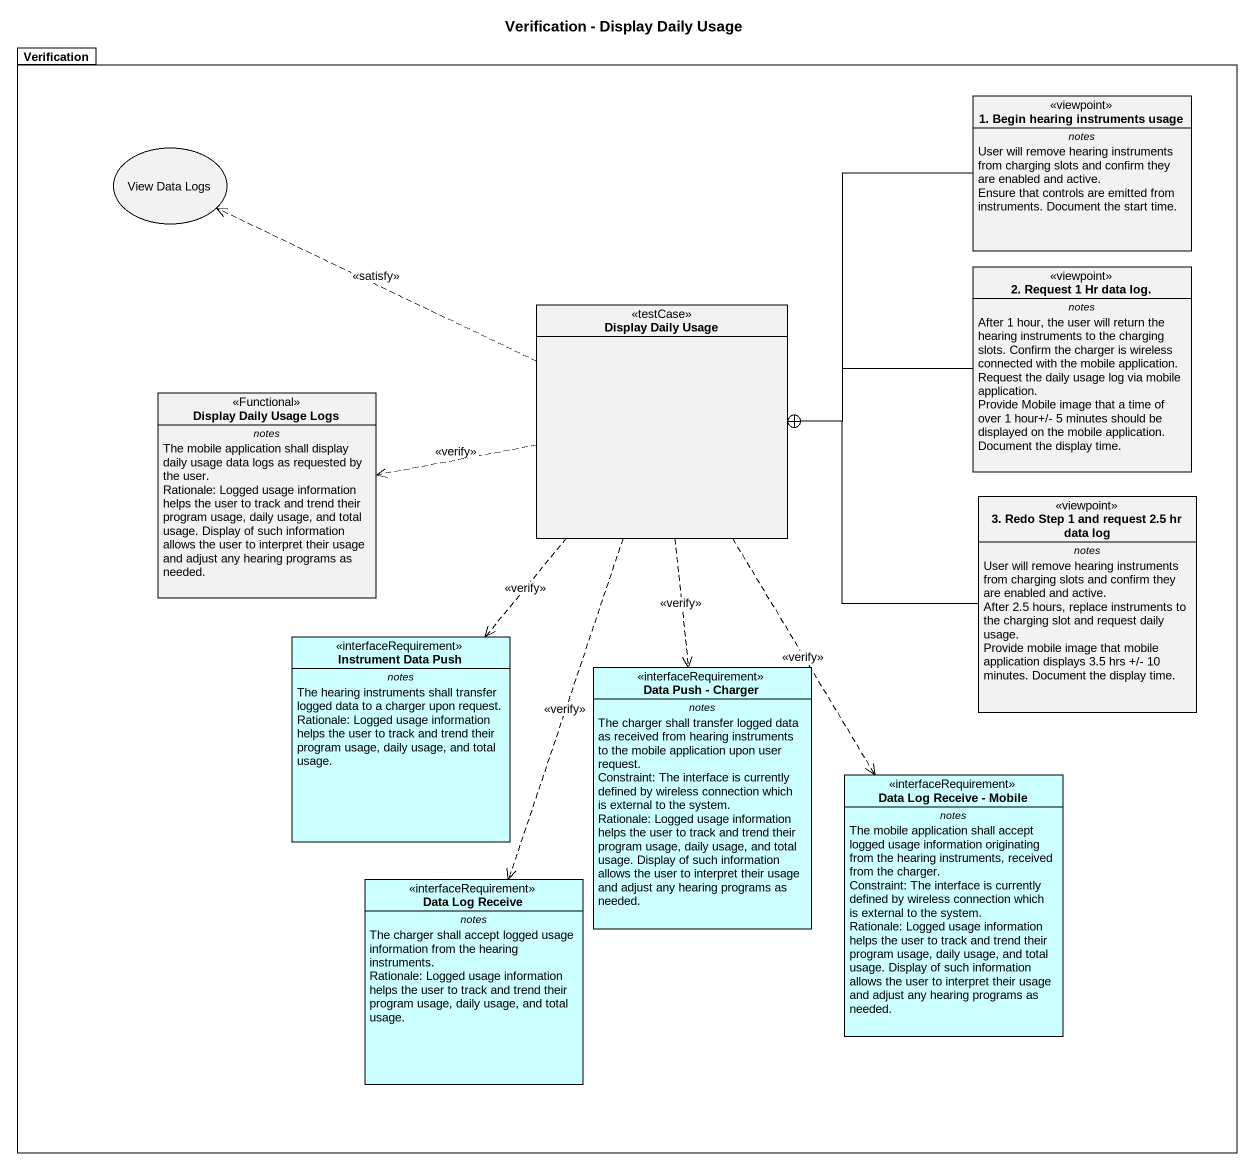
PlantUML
@startuml
title Verification - Display Daily Usage
allowmixing
hide circle
hide empty members
package Verification {
  class "1. Begin hearing instruments usage" as c1_Begin_hearing_instruments <<viewpoint>> {
    -- notes --
    User will remove hearing instruments from charging slots and confirm they are enabled and active.
    Ensure that controls are emitted from instruments. Document the start time.
  }
  usecase "View Data Logs" as View_Data_Logs
  class "Display Daily Usage" as Display_Daily_Usage <<testCase>>
  class "2. Request 1 Hr data log." as c2_Request_1_Hr_data_log <<viewpoint>> {
    -- notes --
    After 1 hour, the user will return the hearing instruments to the charging slots. Confirm the charger is wireless connected with the mobile application. Request the daily usage log via mobile application.
    Provide Mobile image that a time of over 1 hour+/- 5 minutes should be displayed on the mobile application. Document the display time.
  }
  class "Display Daily Usage Logs" as Display_Daily_Usage_Logs <<Functional>> {
    -- notes --
    The mobile application shall display daily usage data logs as requested by the user.
    Rationale: Logged usage information helps the user to track and trend their program usage, daily usage, and total usage. Display of such information allows the user to interpret their usage and adjust any hearing programs as needed.
  }
  class "3. Redo Step 1 and request 2.5 hr data log" as c3_Redo_Step_1_and_request_2 <<viewpoint>> {
    -- notes --
    User will remove hearing instruments from charging slots and confirm they are enabled and active.
    After 2.5 hours, replace instruments to the charging slot and request daily usage.
    Provide mobile image that mobile application displays 3.5 hrs +/- 10 minutes. Document the display time.
  }
  class "Instrument Data Push" as Instrument_Data_Push <<interfaceRequirement>> #CCFFFF {
    -- notes --
    The hearing instruments shall transfer logged data to a charger upon request.
    Rationale: Logged usage information helps the user to track and trend their program usage, daily usage, and total usage.
  }
  class "Data Push - Charger" as Data_Push_Charger <<interfaceRequirement>> #CCFFFF {
    -- notes --
    The charger shall transfer logged data as received from hearing instruments to the mobile application upon user request.
    Constraint: The interface is currently defined by wireless connection which is external to the system.
    Rationale: Logged usage information helps the user to track and trend their program usage, daily usage, and total usage. Display of such information allows the user to interpret their usage and adjust any hearing programs as needed.
  }
  class "Data Log Receive - Mobile" as Data_Log_Receive_Mobile <<interfaceRequirement>> #CCFFFF {
    -- notes --
    The mobile application shall accept logged usage information originating from the hearing instruments, received from the charger.
    Constraint: The interface is currently defined by wireless connection which is external to the system.
    Rationale: Logged usage information helps the user to track and trend their program usage, daily usage, and total usage. Display of such information allows the user to interpret their usage and adjust any hearing programs as needed.
  }
  class "Data Log Receive" as Data_Log_Receive <<interfaceRequirement>> #CCFFFF {
    -- notes --
    The charger shall accept logged usage information from the hearing instruments.
    Rationale: Logged usage information helps the user to track and trend their program usage, daily usage, and total usage.
  }
}
c1_Begin_hearing_instruments -left-+ Display_Daily_Usage
Display_Daily_Usage .left.> View_Data_Logs : <<satisfy>>
Display_Daily_Usage .left.> Display_Daily_Usage_Logs : <<verify>>
Display_Daily_Usage ..> Instrument_Data_Push : <<verify>>
Display_Daily_Usage ..> Data_Push_Charger : <<verify>>
Display_Daily_Usage ..> Data_Log_Receive_Mobile : <<verify>>
Display_Daily_Usage ..> Data_Log_Receive : <<verify>>
c2_Request_1_Hr_data_log -left-+ Display_Daily_Usage
c3_Redo_Step_1_and_request_2 -left-+ Display_Daily_Usage
@enduml
